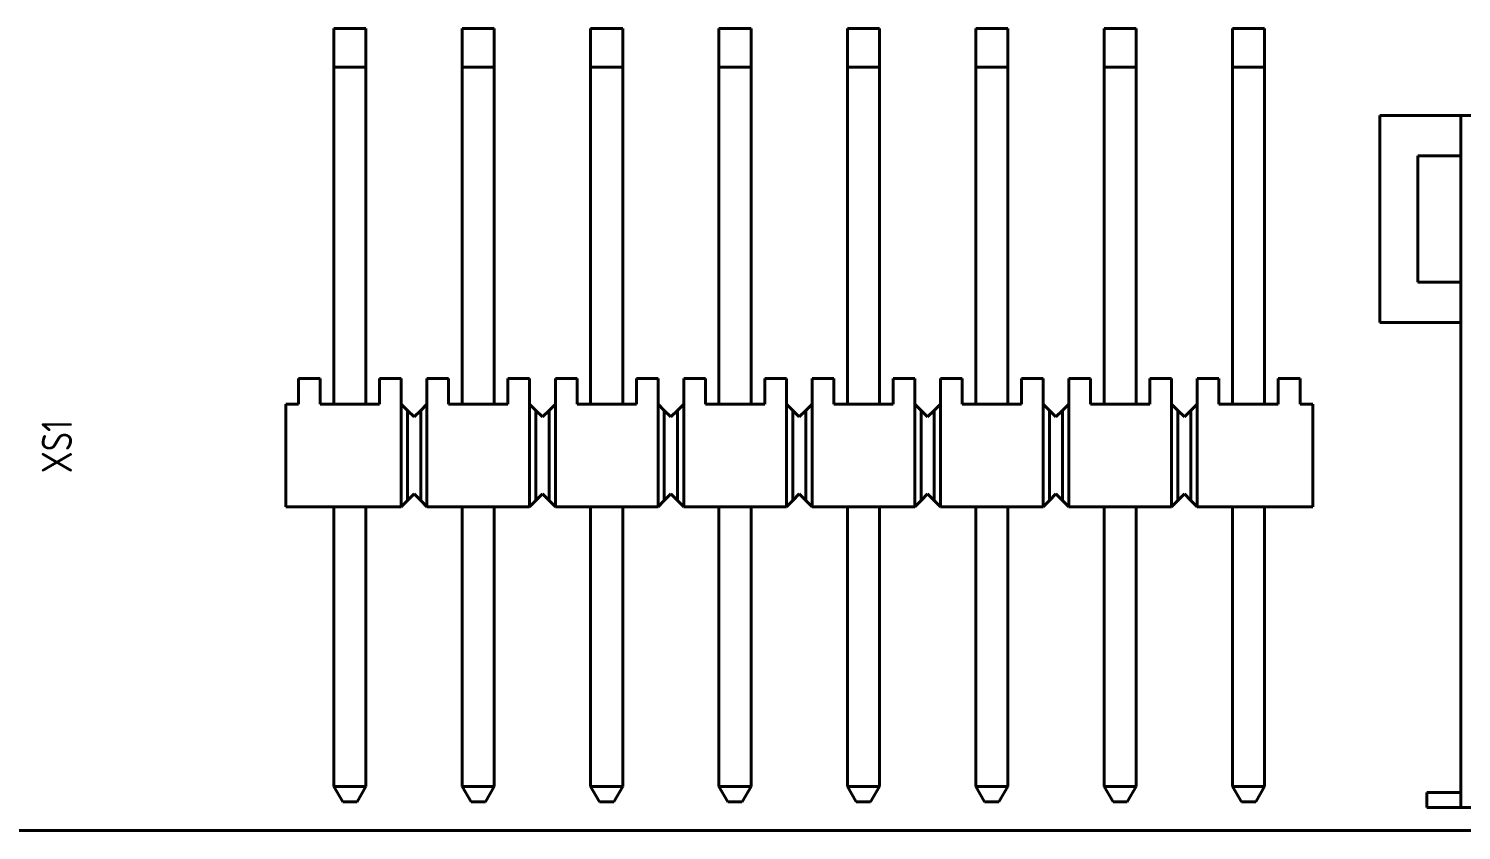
# Model space of a CAD drawing. Header units: inches. Extents: x -969 to 2045, y -594 to 12.
# Drawn here: x -820.9 to -764.2, y -302.5 to -270.7 of the extents above; entities that cross this region are included whole.
import ezdxf

# ---------------------------------------------------------------- set-up
doc = ezdxf.new("R2010")
doc.units = ezdxf.units.IN
doc.header["$MEASUREMENT"] = 0
doc.layers.add('Основная', color=7, linetype='Continuous', lineweight=40)
doc.styles.add('GOST type A0', font='gost.TTF', dxfattribs={"height": 2.116667})

msp = doc.modelspace()

# ---------------------------------------------------------------- linework, layer by layer
at = {"layer": 'Основная'}
for p, q in [((-807.525, -270.735), (-808.795, -270.735)), ((-808.795, -270.735), (-808.795, -272.259)), ((-808.795, -270.735), (-808.795, -270.787)), ((-808.795, -270.735), (-807.525, -270.735)), ((-807.525, -270.735), (-808.795, -270.735)), ((-808.795, -270.735), (-808.795, -272.259)), ((-808.795, -270.735), (-808.795, -270.787)), ((-808.795, -270.735), (-807.525, -270.735)), ((-808.795, -270.787), (-808.795, -270.939)), ((-808.795, -270.787), (-808.795, -270.939)), ((-808.795, -270.939), (-808.795, -271.183)), ((-808.795, -270.939), (-808.795, -271.183)), ((-807.525, -272.259), (-807.525, -270.735)), ((-807.525, -270.735), (-807.525, -270.787)), ((-807.525, -272.259), (-807.525, -270.735)), ((-807.525, -270.735), (-807.525, -270.787)), ((-807.525, -270.787), (-807.525, -270.939)), ((-807.525, -270.787), (-807.525, -270.939)), ((-807.525, -270.939), (-807.525, -271.183)), ((-807.525, -270.939), (-807.525, -271.183)), ((-802.445, -270.735), (-803.715, -270.735)), ((-803.715, -270.735), (-803.715, -272.259)), ((-803.715, -270.735), (-802.445, -270.735)), ((-803.715, -270.735), (-803.715, -270.787)), ((-802.445, -270.735), (-803.715, -270.735)), ((-803.715, -270.735), (-803.715, -272.259)), ((-803.715, -270.735), (-802.445, -270.735)), ((-803.715, -270.735), (-803.715, -270.787)), ((-803.715, -270.787), (-803.715, -270.939)), ((-803.715, -270.787), (-803.715, -270.939)), ((-803.715, -270.939), (-803.715, -271.183)), ((-803.715, -270.939), (-803.715, -271.183)), ((-802.445, -272.259), (-802.445, -270.735)), ((-802.445, -270.735), (-802.445, -270.787)), ((-802.445, -272.259), (-802.445, -270.735)), ((-802.445, -270.735), (-802.445, -270.787)), ((-802.445, -270.787), (-802.445, -270.939)), ((-802.445, -270.787), (-802.445, -270.939)), ((-802.445, -270.939), (-802.445, -271.183)), ((-802.445, -270.939), (-802.445, -271.183)), ((-797.365, -270.735), (-798.635, -270.735)), ((-798.635, -270.735), (-798.635, -271.865)), ((-798.635, -270.735), (-797.365, -270.735)), ((-798.635, -270.735), (-798.635, -270.787)), ((-797.365, -270.735), (-798.635, -270.735)), ((-798.635, -270.735), (-798.635, -271.865)), ((-798.635, -270.735), (-797.365, -270.735)), ((-798.635, -270.735), (-798.635, -270.787)), ((-798.635, -270.787), (-798.635, -270.939)), ((-798.635, -270.787), (-798.635, -270.939)), ((-798.635, -270.939), (-798.635, -271.183)), ((-798.635, -270.939), (-798.635, -271.183)), ((-797.365, -272.259), (-797.365, -270.735)), ((-797.365, -270.735), (-797.365, -270.787)), ((-797.365, -272.259), (-797.365, -270.735)), ((-797.365, -270.735), (-797.365, -270.787)), ((-797.365, -270.787), (-797.365, -270.939)), ((-797.365, -270.787), (-797.365, -270.939)), ((-797.365, -270.939), (-797.365, -271.183)), ((-797.365, -270.939), (-797.365, -271.183)), ((-792.285, -270.735), (-793.555, -270.735)), ((-793.555, -270.735), (-793.555, -272.259)), ((-793.555, -270.735), (-792.285, -270.735)), ((-793.555, -270.735), (-793.555, -270.787)), ((-792.285, -270.735), (-793.555, -270.735)), ((-793.555, -270.735), (-793.555, -272.259)), ((-793.555, -270.735), (-792.285, -270.735)), ((-793.555, -270.735), (-793.555, -270.787)), ((-793.555, -270.787), (-793.555, -270.939)), ((-793.555, -270.787), (-793.555, -270.939)), ((-793.555, -270.939), (-793.555, -271.183)), ((-793.555, -270.939), (-793.555, -271.183)), ((-792.285, -272.259), (-792.285, -270.735)), ((-792.285, -270.735), (-792.285, -270.787)), ((-792.285, -272.259), (-792.285, -270.735)), ((-792.285, -270.735), (-792.285, -270.787)), ((-792.285, -270.787), (-792.285, -270.939)), ((-792.285, -270.787), (-792.285, -270.939)), ((-792.285, -270.939), (-792.285, -271.183)), ((-792.285, -270.939), (-792.285, -271.183)), ((-787.205, -270.735), (-788.475, -270.735)), ((-788.475, -270.735), (-788.475, -272.259)), ((-788.475, -270.735), (-787.205, -270.735)), ((-788.475, -270.735), (-788.475, -270.787)), ((-787.205, -270.735), (-788.475, -270.735)), ((-788.475, -270.735), (-788.475, -272.259)), ((-788.475, -270.735), (-787.205, -270.735)), ((-788.475, -270.735), (-788.475, -270.787)), ((-788.475, -270.787), (-788.475, -271.497)), ((-788.475, -270.787), (-788.475, -270.939)), ((-788.475, -270.787), (-788.475, -271.497)), ((-788.475, -270.787), (-788.475, -270.939)), ((-788.475, -270.939), (-788.475, -271.183)), ((-788.475, -270.939), (-788.475, -271.183)), ((-787.205, -272.259), (-787.205, -270.735)), ((-787.205, -270.735), (-787.205, -270.787)), ((-787.205, -272.259), (-787.205, -270.735)), ((-787.205, -270.735), (-787.205, -270.787)), ((-787.205, -270.787), (-787.205, -270.939)), ((-787.205, -270.787), (-787.205, -271.497)), ((-787.205, -270.787), (-787.205, -270.939)), ((-787.205, -270.787), (-787.205, -271.497)), ((-787.205, -270.939), (-787.205, -271.183)), ((-787.205, -270.939), (-787.205, -271.183)), ((-782.125, -270.735), (-783.395, -270.735)), ((-783.395, -270.735), (-783.395, -272.259)), ((-783.395, -270.735), (-782.125, -270.735)), ((-783.395, -270.735), (-783.395, -270.787)), ((-782.125, -270.735), (-783.395, -270.735)), ((-783.395, -270.735), (-783.395, -272.259)), ((-783.395, -270.735), (-782.125, -270.735)), ((-783.395, -270.735), (-783.395, -270.787)), ((-783.395, -270.787), (-783.395, -270.939)), ((-783.395, -270.787), (-783.395, -270.939)), ((-783.395, -270.939), (-783.395, -271.183)), ((-783.395, -270.939), (-783.395, -271.183)), ((-782.125, -272.259), (-782.125, -270.735)), ((-782.125, -270.735), (-782.125, -270.787)), ((-782.125, -272.259), (-782.125, -270.735)), ((-782.125, -270.735), (-782.125, -270.787)), ((-782.125, -270.787), (-782.125, -270.939)), ((-782.125, -270.787), (-782.125, -270.939)), ((-782.125, -270.939), (-782.125, -271.183)), ((-782.125, -270.939), (-782.125, -271.183)), ((-777.045, -270.735), (-778.315, -270.735)), ((-778.315, -270.735), (-778.315, -272.259)), ((-778.315, -270.735), (-777.045, -270.735)), ((-778.315, -270.735), (-778.315, -270.787)), ((-777.045, -270.735), (-778.315, -270.735)), ((-778.315, -270.735), (-778.315, -272.259)), ((-778.315, -270.735), (-777.045, -270.735)), ((-778.315, -270.735), (-778.315, -270.787)), ((-778.315, -270.787), (-778.315, -270.939)), ((-778.315, -270.787), (-778.315, -270.939)), ((-778.315, -270.939), (-778.315, -271.183)), ((-778.315, -270.939), (-778.315, -271.183)), ((-777.045, -270.787), (-777.045, -270.735)), ((-777.045, -270.787), (-777.045, -270.735)), ((-777.045, -270.787), (-777.045, -270.735)), ((-777.045, -270.787), (-777.045, -270.735)), ((-777.045, -272.259), (-777.045, -270.787)), ((-777.045, -270.787), (-777.045, -270.939)), ((-777.045, -272.259), (-777.045, -270.787)), ((-777.045, -270.787), (-777.045, -270.939)), ((-777.045, -270.939), (-777.045, -271.183)), ((-777.045, -270.939), (-777.045, -271.183)), ((-771.965, -270.735), (-773.235, -270.735)), ((-773.235, -270.735), (-773.235, -272.259)), ((-773.235, -270.735), (-771.965, -270.735)), ((-773.235, -270.735), (-773.235, -270.787)), ((-771.965, -270.735), (-773.235, -270.735)), ((-773.235, -270.735), (-773.235, -272.259)), ((-773.235, -270.735), (-771.965, -270.735)), ((-773.235, -270.735), (-773.235, -270.787)), ((-773.235, -270.787), (-773.235, -270.939)), ((-773.235, -270.787), (-773.235, -270.939)), ((-773.235, -270.939), (-773.235, -271.183)), ((-773.235, -270.939), (-773.235, -271.183)), ((-771.965, -272.259), (-771.965, -270.735)), ((-771.965, -270.735), (-771.965, -270.787)), ((-771.965, -272.259), (-771.965, -270.735)), ((-771.965, -270.735), (-771.965, -270.787)), ((-771.965, -270.787), (-771.965, -270.939)), ((-771.965, -270.787), (-771.965, -270.939)), ((-771.965, -270.939), (-771.965, -271.183)), ((-771.965, -270.939), (-771.965, -271.183)), ((-808.795, -271.183), (-808.795, -271.497)), ((-808.795, -271.183), (-808.795, -271.497)), ((-808.795, -271.497), (-808.795, -271.865)), ((-808.795, -271.497), (-808.795, -271.865)), ((-807.525, -271.183), (-807.525, -271.497)), ((-807.525, -271.183), (-807.525, -271.497)), ((-807.525, -271.497), (-807.525, -271.865)), ((-807.525, -271.497), (-807.525, -271.865)), ((-803.715, -271.183), (-803.715, -271.497)), ((-803.715, -271.183), (-803.715, -271.497)), ((-803.715, -271.497), (-803.715, -271.865)), ((-803.715, -271.497), (-803.715, -271.865)), ((-802.445, -271.183), (-802.445, -271.497)), ((-802.445, -271.183), (-802.445, -271.497)), ((-802.445, -271.497), (-802.445, -271.865)), ((-802.445, -271.497), (-802.445, -271.865)), ((-798.635, -271.183), (-798.635, -271.497)), ((-798.635, -271.183), (-798.635, -271.497)), ((-798.635, -271.497), (-798.635, -271.865)), ((-798.635, -271.497), (-798.635, -271.865)), ((-797.365, -271.183), (-797.365, -271.497)), ((-797.365, -271.183), (-797.365, -271.497)), ((-797.365, -271.497), (-797.365, -271.865)), ((-797.365, -271.497), (-797.365, -271.865)), ((-793.555, -271.183), (-793.555, -271.497)), ((-793.555, -271.183), (-793.555, -271.497)), ((-793.555, -271.497), (-793.555, -271.865)), ((-793.555, -271.497), (-793.555, -271.865)), ((-792.285, -271.183), (-792.285, -271.497)), ((-792.285, -271.183), (-792.285, -271.497)), ((-792.285, -271.497), (-792.285, -271.865)), ((-792.285, -271.497), (-792.285, -271.865)), ((-788.475, -271.183), (-788.475, -271.497)), ((-788.475, -271.183), (-788.475, -271.497)), ((-788.475, -271.497), (-788.475, -271.865)), ((-788.475, -271.497), (-788.475, -271.865)), ((-787.205, -271.183), (-787.205, -271.497)), ((-787.205, -271.183), (-787.205, -271.497)), ((-787.205, -271.497), (-787.205, -271.865)), ((-787.205, -271.497), (-787.205, -271.865)), ((-783.395, -271.183), (-783.395, -271.497)), ((-783.395, -271.183), (-783.395, -271.497)), ((-783.395, -271.497), (-783.395, -271.865)), ((-783.395, -271.497), (-783.395, -271.865)), ((-782.125, -271.183), (-782.125, -271.497)), ((-782.125, -271.183), (-782.125, -271.497)), ((-782.125, -271.497), (-782.125, -271.865)), ((-782.125, -271.497), (-782.125, -271.865)), ((-778.315, -271.183), (-778.315, -271.497)), ((-778.315, -271.183), (-778.315, -271.497)), ((-778.315, -271.497), (-778.315, -271.865)), ((-778.315, -271.497), (-778.315, -271.865)), ((-777.045, -271.183), (-777.045, -271.497)), ((-777.045, -271.183), (-777.045, -271.497)), ((-777.045, -271.497), (-777.045, -271.865)), ((-777.045, -271.497), (-777.045, -271.865)), ((-773.235, -271.183), (-773.235, -271.497)), ((-773.235, -271.183), (-773.235, -271.497)), ((-773.235, -271.497), (-773.235, -271.865)), ((-773.235, -271.497), (-773.235, -271.865)), ((-771.965, -271.183), (-771.965, -271.497)), ((-771.965, -271.183), (-771.965, -271.497)), ((-771.965, -271.497), (-771.965, -271.865)), ((-771.965, -271.497), (-771.965, -271.865)), ((-808.795, -271.865), (-808.795, -272.259)), ((-808.795, -271.865), (-808.795, -272.259)), ((-807.525, -271.865), (-807.525, -272.259)), ((-807.525, -271.865), (-807.525, -272.259)), ((-803.715, -271.865), (-803.715, -272.259)), ((-803.715, -271.865), (-803.715, -272.259)), ((-802.445, -271.865), (-802.445, -272.259)), ((-802.445, -271.865), (-802.445, -272.259)), ((-798.635, -271.865), (-798.635, -272.259)), ((-798.635, -272.259), (-798.635, -271.865)), ((-798.635, -271.865), (-798.635, -272.259)), ((-798.635, -272.259), (-798.635, -271.865)), ((-797.365, -271.865), (-797.365, -272.259)), ((-797.365, -271.865), (-797.365, -272.259)), ((-793.555, -271.865), (-793.555, -272.259)), ((-793.555, -271.865), (-793.555, -272.259)), ((-792.285, -271.865), (-792.285, -272.259)), ((-792.285, -271.865), (-792.285, -272.259)), ((-788.475, -271.865), (-788.475, -272.259)), ((-788.475, -271.865), (-788.475, -272.259)), ((-787.205, -271.865), (-787.205, -272.259)), ((-787.205, -271.865), (-787.205, -272.259)), ((-783.395, -271.865), (-783.395, -272.259)), ((-783.395, -271.865), (-783.395, -272.259)), ((-782.125, -271.865), (-782.125, -272.259)), ((-782.125, -271.865), (-782.125, -272.259)), ((-778.315, -271.865), (-778.315, -272.259)), ((-778.315, -271.865), (-778.315, -272.259)), ((-777.045, -271.865), (-777.045, -272.259)), ((-777.045, -271.865), (-777.045, -272.259)), ((-773.235, -271.865), (-773.235, -272.259)), ((-773.235, -271.865), (-773.235, -272.259)), ((-771.965, -271.865), (-771.965, -272.259)), ((-771.965, -271.865), (-771.965, -272.259)), ((-808.795, -272.259), (-808.795, -285.595)), ((-808.795, -285.595), (-808.795, -272.259)), ((-808.795, -272.259), (-807.525, -272.259)), ((-808.795, -272.259), (-808.795, -285.595)), ((-808.795, -285.595), (-808.795, -272.259)), ((-808.795, -272.259), (-807.525, -272.259)), ((-807.525, -285.595), (-807.525, -272.259)), ((-807.525, -285.595), (-807.525, -272.259)), ((-807.525, -285.595), (-807.525, -272.259)), ((-807.525, -285.595), (-807.525, -272.259)), ((-803.715, -272.259), (-803.715, -285.595)), ((-803.715, -285.595), (-803.715, -272.259)), ((-803.715, -272.259), (-802.445, -272.259)), ((-803.715, -272.259), (-803.715, -285.595)), ((-803.715, -285.595), (-803.715, -272.259)), ((-803.715, -272.259), (-802.445, -272.259)), ((-802.445, -285.595), (-802.445, -272.259)), ((-802.445, -285.595), (-802.445, -272.259)), ((-802.445, -285.595), (-802.445, -272.259)), ((-802.445, -285.595), (-802.445, -272.259)), ((-798.635, -272.259), (-798.635, -285.595)), ((-798.635, -285.595), (-798.635, -272.259)), ((-798.635, -272.259), (-797.365, -272.259)), ((-798.635, -272.259), (-798.635, -285.595)), ((-798.635, -285.595), (-798.635, -272.259)), ((-798.635, -272.259), (-797.365, -272.259)), ((-797.365, -285.595), (-797.365, -272.259)), ((-797.365, -285.595), (-797.365, -272.259)), ((-797.365, -285.595), (-797.365, -272.259)), ((-797.365, -285.595), (-797.365, -272.259)), ((-793.555, -272.259), (-793.555, -285.595)), ((-793.555, -285.595), (-793.555, -272.259)), ((-793.555, -272.259), (-792.285, -272.259)), ((-793.555, -272.259), (-793.555, -285.595)), ((-793.555, -285.595), (-793.555, -272.259)), ((-793.555, -272.259), (-792.285, -272.259)), ((-792.285, -285.595), (-792.285, -272.259)), ((-792.285, -285.595), (-792.285, -272.259)), ((-792.285, -285.595), (-792.285, -272.259)), ((-792.285, -285.595), (-792.285, -272.259)), ((-788.475, -272.259), (-788.475, -285.595)), ((-788.475, -285.595), (-788.475, -272.259)), ((-788.475, -272.259), (-787.205, -272.259)), ((-788.475, -272.259), (-788.475, -285.595)), ((-788.475, -285.595), (-788.475, -272.259)), ((-788.475, -272.259), (-787.205, -272.259)), ((-787.205, -285.595), (-787.205, -272.259)), ((-787.205, -285.595), (-787.205, -272.259)), ((-787.205, -285.595), (-787.205, -272.259)), ((-787.205, -285.595), (-787.205, -272.259)), ((-783.395, -272.259), (-783.395, -285.595)), ((-783.395, -285.595), (-783.395, -272.259)), ((-783.395, -272.259), (-782.125, -272.259)), ((-783.395, -272.259), (-783.395, -285.595)), ((-783.395, -285.595), (-783.395, -272.259)), ((-783.395, -272.259), (-782.125, -272.259)), ((-782.125, -285.595), (-782.125, -272.259)), ((-782.125, -272.259), (-782.125, -285.595)), ((-782.125, -285.595), (-782.125, -272.259)), ((-782.125, -272.259), (-782.125, -285.595)), ((-778.315, -272.259), (-778.315, -285.595)), ((-778.315, -285.595), (-778.315, -272.259)), ((-778.315, -272.259), (-777.045, -272.259)), ((-778.315, -272.259), (-778.315, -285.595)), ((-778.315, -285.595), (-778.315, -272.259)), ((-778.315, -272.259), (-777.045, -272.259)), ((-777.045, -285.595), (-777.045, -272.259)), ((-777.045, -285.595), (-777.045, -272.259)), ((-777.045, -285.595), (-777.045, -272.259)), ((-777.045, -285.595), (-777.045, -272.259)), ((-773.235, -272.259), (-773.235, -285.595)), ((-773.235, -285.595), (-773.235, -272.259)), ((-773.235, -272.259), (-771.965, -272.259)), ((-773.235, -272.259), (-773.235, -285.595)), ((-773.235, -285.595), (-773.235, -272.259)), ((-773.235, -272.259), (-771.965, -272.259)), ((-771.965, -285.595), (-771.965, -272.259)), ((-771.965, -272.259), (-771.965, -285.595)), ((-771.965, -285.595), (-771.965, -272.259)), ((-771.965, -272.259), (-771.965, -285.595)), ((-758.649, -274.167), (-767.399, -274.167)), ((-767.399, -274.167), (-767.399, -282.367)), ((-767.399, -274.167), (-764.199, -274.167)), ((-767.399, -282.367), (-767.399, -274.167)), ((-758.649, -274.167), (-767.399, -274.167)), ((-767.399, -274.167), (-767.399, -282.367)), ((-767.399, -274.167), (-764.199, -274.167)), ((-767.399, -282.367), (-767.399, -274.167)), ((-764.199, -301.567), (-764.199, -274.167)), ((-764.199, -274.167), (-764.159, -274.167)), ((-764.199, -301.567), (-764.199, -274.167)), ((-764.199, -274.167), (-764.159, -274.167)), ((-765.899, -280.767), (-765.899, -275.767)), ((-765.899, -275.767), (-764.199, -275.767)), ((-765.899, -280.767), (-765.899, -275.767)), ((-765.899, -275.767), (-764.199, -275.767)), ((-765.899, -280.767), (-764.199, -280.767)), ((-765.899, -280.767), (-764.199, -280.767)), ((-767.399, -282.367), (-764.199, -282.367)), ((-767.399, -282.367), (-764.199, -282.367)), ((-767.399, -282.367), (-764.199, -282.367)), ((-767.399, -282.367), (-764.199, -282.367)), ((-764.199, -282.367), (-764.199, -300.967)), ((-764.199, -282.367), (-764.199, -300.967)), ((-809.333, -284.579), (-810.197, -284.579)), ((-810.197, -284.579), (-810.197, -285.595)), ((-810.197, -284.579), (-809.333, -284.579)), ((-810.197, -284.579), (-810.197, -285.595)), ((-809.333, -284.579), (-810.197, -284.579)), ((-810.197, -284.579), (-810.197, -285.595)), ((-810.197, -284.579), (-809.333, -284.579)), ((-810.197, -284.579), (-810.197, -285.595)), ((-809.333, -285.595), (-809.333, -284.579)), ((-809.333, -284.579), (-809.333, -285.595)), ((-809.333, -285.595), (-809.333, -284.579)), ((-809.333, -284.579), (-809.333, -285.595)), ((-806.127, -284.579), (-806.985, -284.579)), ((-806.985, -284.579), (-806.985, -285.595)), ((-806.985, -284.579), (-806.985, -285.595)), ((-806.985, -284.579), (-806.127, -284.579)), ((-806.127, -284.579), (-806.985, -284.579)), ((-806.985, -284.579), (-806.985, -285.595)), ((-806.985, -284.579), (-806.985, -285.595)), ((-806.985, -284.579), (-806.127, -284.579)), ((-806.127, -285.595), (-806.127, -284.579)), ((-806.127, -284.579), (-806.127, -285.595)), ((-806.127, -285.595), (-806.127, -284.579)), ((-806.127, -284.579), (-806.127, -285.595)), ((-804.253, -284.579), (-805.111, -284.579)), ((-805.111, -284.579), (-805.111, -285.595)), ((-805.111, -284.579), (-805.111, -285.595)), ((-805.111, -284.579), (-804.253, -284.579)), ((-804.253, -284.579), (-805.111, -284.579)), ((-805.111, -284.579), (-805.111, -285.595)), ((-805.111, -284.579), (-805.111, -285.595)), ((-805.111, -284.579), (-804.253, -284.579)), ((-804.253, -285.595), (-804.253, -284.579)), ((-804.253, -284.579), (-804.253, -285.595)), ((-804.253, -285.595), (-804.253, -284.579)), ((-804.253, -284.579), (-804.253, -285.595)), ((-801.047, -284.579), (-801.905, -284.579)), ((-801.905, -284.579), (-801.905, -285.595)), ((-801.905, -284.579), (-801.047, -284.579)), ((-801.905, -284.579), (-801.905, -285.595)), ((-801.047, -284.579), (-801.905, -284.579)), ((-801.905, -284.579), (-801.905, -285.595)), ((-801.905, -284.579), (-801.047, -284.579)), ((-801.905, -284.579), (-801.905, -285.595)), ((-801.047, -285.595), (-801.047, -284.579)), ((-801.047, -284.579), (-801.047, -285.595)), ((-801.047, -285.595), (-801.047, -284.579)), ((-801.047, -284.579), (-801.047, -285.595)), ((-799.173, -284.579), (-800.031, -284.579)), ((-800.031, -284.579), (-800.031, -285.595)), ((-800.031, -284.579), (-800.031, -285.595)), ((-800.031, -284.579), (-799.173, -284.579)), ((-799.173, -284.579), (-800.031, -284.579)), ((-800.031, -284.579), (-800.031, -285.595)), ((-800.031, -284.579), (-800.031, -285.595)), ((-800.031, -284.579), (-799.173, -284.579)), ((-799.173, -285.595), (-799.173, -284.579)), ((-799.173, -284.579), (-799.173, -285.595)), ((-799.173, -285.595), (-799.173, -284.579)), ((-799.173, -284.579), (-799.173, -285.595)), ((-795.967, -284.579), (-796.825, -284.579)), ((-796.825, -284.579), (-796.825, -285.595)), ((-796.825, -284.579), (-795.967, -284.579)), ((-796.825, -284.579), (-796.825, -285.595)), ((-795.967, -284.579), (-796.825, -284.579)), ((-796.825, -284.579), (-796.825, -285.595)), ((-796.825, -284.579), (-795.967, -284.579)), ((-796.825, -284.579), (-796.825, -285.595)), ((-795.967, -285.595), (-795.967, -284.579)), ((-795.967, -284.579), (-795.967, -285.595)), ((-795.967, -285.595), (-795.967, -284.579)), ((-795.967, -284.579), (-795.967, -285.595)), ((-794.093, -284.579), (-794.951, -284.579)), ((-794.951, -284.579), (-794.951, -285.595)), ((-794.951, -284.579), (-794.951, -285.595)), ((-794.951, -284.579), (-794.093, -284.579)), ((-794.093, -284.579), (-794.951, -284.579)), ((-794.951, -284.579), (-794.951, -285.595)), ((-794.951, -284.579), (-794.951, -285.595)), ((-794.951, -284.579), (-794.093, -284.579)), ((-794.093, -285.595), (-794.093, -284.579)), ((-794.093, -284.579), (-794.093, -285.595)), ((-794.093, -285.595), (-794.093, -284.579)), ((-794.093, -284.579), (-794.093, -285.595)), ((-790.887, -284.579), (-791.745, -284.579)), ((-791.745, -284.579), (-791.745, -285.595)), ((-791.745, -284.579), (-790.887, -284.579)), ((-791.745, -284.579), (-791.745, -285.595)), ((-790.887, -284.579), (-791.745, -284.579)), ((-791.745, -284.579), (-791.745, -285.595)), ((-791.745, -284.579), (-790.887, -284.579)), ((-791.745, -284.579), (-791.745, -285.595)), ((-790.887, -285.595), (-790.887, -284.579)), ((-790.887, -285.595), (-790.887, -284.579)), ((-790.887, -285.595), (-790.887, -284.579)), ((-790.887, -285.595), (-790.887, -284.579)), ((-789.013, -284.579), (-789.871, -284.579)), ((-789.871, -284.579), (-789.871, -285.595)), ((-789.871, -284.579), (-789.013, -284.579)), ((-789.871, -284.579), (-789.871, -285.595)), ((-789.013, -284.579), (-789.871, -284.579)), ((-789.871, -284.579), (-789.871, -285.595)), ((-789.871, -284.579), (-789.013, -284.579)), ((-789.871, -284.579), (-789.871, -285.595)), ((-789.013, -285.595), (-789.013, -284.579)), ((-789.013, -285.595), (-789.013, -284.579)), ((-789.013, -285.595), (-789.013, -284.579)), ((-789.013, -285.595), (-789.013, -284.579)), ((-785.807, -284.579), (-786.665, -284.579)), ((-786.665, -284.579), (-786.665, -285.595)), ((-786.665, -284.579), (-785.807, -284.579)), ((-786.665, -284.579), (-786.665, -285.595)), ((-785.807, -284.579), (-786.665, -284.579)), ((-786.665, -284.579), (-786.665, -285.595)), ((-786.665, -284.579), (-785.807, -284.579)), ((-786.665, -284.579), (-786.665, -285.595)), ((-785.807, -285.595), (-785.807, -284.579)), ((-785.807, -284.579), (-785.807, -285.595)), ((-785.807, -285.595), (-785.807, -284.579)), ((-785.807, -284.579), (-785.807, -285.595)), ((-783.933, -284.579), (-784.791, -284.579)), ((-784.791, -284.579), (-784.791, -285.595)), ((-784.791, -284.579), (-783.933, -284.579)), ((-784.791, -284.579), (-784.791, -285.595)), ((-783.933, -284.579), (-784.791, -284.579)), ((-784.791, -284.579), (-784.791, -285.595)), ((-784.791, -284.579), (-783.933, -284.579)), ((-784.791, -284.579), (-784.791, -285.595)), ((-783.933, -285.595), (-783.933, -284.579)), ((-783.933, -284.579), (-783.933, -285.595)), ((-783.933, -285.595), (-783.933, -284.579)), ((-783.933, -284.579), (-783.933, -285.595)), ((-780.727, -284.579), (-781.585, -284.579)), ((-781.585, -284.579), (-781.585, -285.595)), ((-781.585, -284.579), (-780.727, -284.579)), ((-781.585, -284.579), (-781.585, -285.595)), ((-780.727, -284.579), (-781.585, -284.579)), ((-781.585, -284.579), (-781.585, -285.595)), ((-781.585, -284.579), (-780.727, -284.579)), ((-781.585, -284.579), (-781.585, -285.595)), ((-780.727, -285.595), (-780.727, -284.579)), ((-780.727, -284.579), (-780.727, -285.595)), ((-780.727, -285.595), (-780.727, -284.579)), ((-780.727, -284.579), (-780.727, -285.595)), ((-778.853, -284.579), (-779.711, -284.579)), ((-779.711, -284.579), (-779.711, -285.595)), ((-779.711, -284.579), (-778.853, -284.579)), ((-779.711, -284.579), (-779.711, -285.595)), ((-778.853, -284.579), (-779.711, -284.579)), ((-779.711, -284.579), (-779.711, -285.595)), ((-779.711, -284.579), (-778.853, -284.579)), ((-779.711, -284.579), (-779.711, -285.595)), ((-778.853, -285.595), (-778.853, -284.579)), ((-778.853, -284.579), (-778.853, -285.595)), ((-778.853, -285.595), (-778.853, -284.579)), ((-778.853, -284.579), (-778.853, -285.595)), ((-775.647, -284.579), (-776.505, -284.579)), ((-776.505, -284.579), (-776.505, -285.595)), ((-776.505, -284.579), (-775.647, -284.579)), ((-776.505, -284.579), (-776.505, -285.595)), ((-775.647, -284.579), (-776.505, -284.579)), ((-776.505, -284.579), (-776.505, -285.595)), ((-776.505, -284.579), (-775.647, -284.579)), ((-776.505, -284.579), (-776.505, -285.595)), ((-775.647, -285.595), (-775.647, -284.579)), ((-775.647, -284.579), (-775.647, -285.595)), ((-775.647, -285.595), (-775.647, -284.579)), ((-775.647, -284.579), (-775.647, -285.595)), ((-773.773, -284.579), (-774.631, -284.579)), ((-774.631, -284.579), (-774.631, -285.595)), ((-774.631, -284.579), (-773.773, -284.579)), ((-774.631, -284.579), (-774.631, -285.595)), ((-773.773, -284.579), (-774.631, -284.579)), ((-774.631, -284.579), (-774.631, -285.595)), ((-774.631, -284.579), (-773.773, -284.579)), ((-774.631, -284.579), (-774.631, -285.595)), ((-773.773, -285.595), (-773.773, -284.579)), ((-773.773, -284.579), (-773.773, -285.595)), ((-773.773, -285.595), (-773.773, -284.579)), ((-773.773, -284.579), (-773.773, -285.595)), ((-770.561, -284.579), (-771.425, -284.579)), ((-771.425, -284.579), (-771.425, -285.595)), ((-771.425, -284.579), (-771.425, -285.595)), ((-771.425, -284.579), (-770.561, -284.579)), ((-770.561, -284.579), (-771.425, -284.579)), ((-771.425, -284.579), (-771.425, -285.595)), ((-771.425, -284.579), (-771.425, -285.595)), ((-771.425, -284.579), (-770.561, -284.579)), ((-770.561, -285.595), (-770.561, -284.579)), ((-770.561, -284.579), (-770.561, -285.595)), ((-770.561, -285.595), (-770.561, -284.579)), ((-770.561, -284.579), (-770.561, -285.595)), ((-810.699, -285.595), (-810.699, -289.659)), ((-810.197, -285.595), (-810.699, -285.595)), ((-810.699, -285.595), (-810.197, -285.595)), ((-810.699, -285.595), (-810.699, -289.659)), ((-810.699, -285.595), (-810.699, -289.659)), ((-810.197, -285.595), (-810.699, -285.595)), ((-810.699, -285.595), (-810.197, -285.595)), ((-810.699, -285.595), (-810.699, -289.659)), ((-808.795, -285.595), (-809.333, -285.595)), ((-809.333, -285.595), (-806.985, -285.595)), ((-808.795, -285.595), (-809.333, -285.595)), ((-809.333, -285.595), (-806.985, -285.595)), ((-806.985, -285.595), (-807.525, -285.595)), ((-806.985, -285.595), (-807.525, -285.595)), ((-805.879, -285.843), (-806.127, -285.595)), ((-806.127, -289.659), (-806.127, -285.595)), ((-806.127, -285.595), (-805.879, -285.843)), ((-805.879, -285.843), (-806.127, -285.595)), ((-806.127, -289.659), (-806.127, -285.595)), ((-806.127, -285.595), (-805.879, -285.843)), ((-805.111, -285.595), (-805.359, -285.843)), ((-805.359, -285.843), (-805.111, -285.595)), ((-805.111, -285.595), (-805.359, -285.843)), ((-805.359, -285.843), (-805.111, -285.595)), ((-805.111, -289.659), (-805.111, -285.595)), ((-805.111, -289.659), (-805.111, -285.595)), ((-803.715, -285.595), (-804.253, -285.595)), ((-804.253, -285.595), (-801.905, -285.595)), ((-803.715, -285.595), (-804.253, -285.595)), ((-804.253, -285.595), (-801.905, -285.595)), ((-801.905, -285.595), (-802.445, -285.595)), ((-801.905, -285.595), (-802.445, -285.595)), ((-800.799, -285.843), (-801.047, -285.595)), ((-801.047, -289.659), (-801.047, -285.595)), ((-801.047, -285.595), (-800.799, -285.843)), ((-800.799, -285.843), (-801.047, -285.595)), ((-801.047, -289.659), (-801.047, -285.595)), ((-801.047, -285.595), (-800.799, -285.843)), ((-800.031, -285.595), (-800.279, -285.843)), ((-800.279, -285.843), (-800.031, -285.595)), ((-800.031, -285.595), (-800.279, -285.843)), ((-800.279, -285.843), (-800.031, -285.595)), ((-800.031, -289.659), (-800.031, -285.595)), ((-800.031, -289.659), (-800.031, -285.595)), ((-798.635, -285.595), (-799.173, -285.595)), ((-799.173, -285.595), (-796.825, -285.595)), ((-798.635, -285.595), (-799.173, -285.595)), ((-799.173, -285.595), (-796.825, -285.595)), ((-796.825, -285.595), (-797.365, -285.595)), ((-796.825, -285.595), (-797.365, -285.595)), ((-795.719, -285.843), (-795.967, -285.595)), ((-795.967, -289.659), (-795.967, -285.595)), ((-795.967, -285.595), (-795.719, -285.843)), ((-795.719, -285.843), (-795.967, -285.595)), ((-795.967, -289.659), (-795.967, -285.595)), ((-795.967, -285.595), (-795.719, -285.843)), ((-794.951, -285.595), (-795.199, -285.843)), ((-795.199, -285.843), (-794.951, -285.595)), ((-794.951, -285.595), (-795.199, -285.843)), ((-795.199, -285.843), (-794.951, -285.595)), ((-794.951, -289.659), (-794.951, -285.595)), ((-794.951, -289.659), (-794.951, -285.595)), ((-793.555, -285.595), (-794.093, -285.595)), ((-794.093, -285.595), (-791.745, -285.595)), ((-793.555, -285.595), (-794.093, -285.595)), ((-794.093, -285.595), (-791.745, -285.595)), ((-791.745, -285.595), (-792.285, -285.595)), ((-791.745, -285.595), (-792.285, -285.595)), ((-790.639, -285.843), (-790.887, -285.595)), ((-790.887, -285.595), (-790.887, -289.659)), ((-790.887, -285.595), (-790.639, -285.843)), ((-790.639, -285.843), (-790.887, -285.595)), ((-790.887, -285.595), (-790.887, -289.659)), ((-790.887, -285.595), (-790.639, -285.843)), ((-789.871, -285.595), (-790.119, -285.843)), ((-790.119, -285.843), (-789.871, -285.595)), ((-789.871, -285.595), (-790.119, -285.843)), ((-790.119, -285.843), (-789.871, -285.595)), ((-789.871, -285.595), (-789.871, -289.659)), ((-789.871, -285.595), (-789.871, -289.659)), ((-788.475, -285.595), (-789.013, -285.595)), ((-789.013, -285.595), (-786.665, -285.595)), ((-788.475, -285.595), (-789.013, -285.595)), ((-789.013, -285.595), (-786.665, -285.595)), ((-786.665, -285.595), (-787.205, -285.595)), ((-786.665, -285.595), (-787.205, -285.595)), ((-785.559, -285.843), (-785.807, -285.595)), ((-785.807, -285.595), (-785.807, -289.659)), ((-785.807, -285.595), (-785.559, -285.843)), ((-785.559, -285.843), (-785.807, -285.595)), ((-785.807, -285.595), (-785.807, -289.659)), ((-785.807, -285.595), (-785.559, -285.843)), ((-784.791, -285.595), (-785.039, -285.843)), ((-785.039, -285.843), (-784.791, -285.595)), ((-784.791, -285.595), (-785.039, -285.843)), ((-785.039, -285.843), (-784.791, -285.595)), ((-784.791, -285.595), (-784.791, -289.659)), ((-784.791, -285.595), (-784.791, -289.659)), ((-783.395, -285.595), (-783.933, -285.595)), ((-783.933, -285.595), (-781.585, -285.595)), ((-783.395, -285.595), (-783.933, -285.595)), ((-783.933, -285.595), (-781.585, -285.595)), ((-781.585, -285.595), (-782.125, -285.595)), ((-781.585, -285.595), (-782.125, -285.595)), ((-780.479, -285.843), (-780.727, -285.595)), ((-780.727, -285.595), (-780.727, -289.659)), ((-780.727, -285.595), (-780.479, -285.843)), ((-780.479, -285.843), (-780.727, -285.595)), ((-780.727, -285.595), (-780.727, -289.659)), ((-780.727, -285.595), (-780.479, -285.843)), ((-779.711, -285.595), (-779.959, -285.843)), ((-779.959, -285.843), (-779.711, -285.595)), ((-779.711, -285.595), (-779.959, -285.843)), ((-779.959, -285.843), (-779.711, -285.595)), ((-779.711, -289.659), (-779.711, -285.595)), ((-779.711, -289.659), (-779.711, -285.595)), ((-778.315, -285.595), (-778.853, -285.595)), ((-778.853, -285.595), (-776.505, -285.595)), ((-778.315, -285.595), (-778.853, -285.595)), ((-778.853, -285.595), (-776.505, -285.595)), ((-776.505, -285.595), (-777.045, -285.595)), ((-776.505, -285.595), (-777.045, -285.595)), ((-775.399, -285.843), (-775.647, -285.595)), ((-775.647, -285.595), (-775.647, -289.659)), ((-775.647, -285.595), (-775.399, -285.843)), ((-775.399, -285.843), (-775.647, -285.595)), ((-775.647, -285.595), (-775.647, -289.659)), ((-775.647, -285.595), (-775.399, -285.843)), ((-774.631, -285.595), (-774.879, -285.843)), ((-774.879, -285.843), (-774.631, -285.595)), ((-774.631, -285.595), (-774.879, -285.843)), ((-774.879, -285.843), (-774.631, -285.595)), ((-774.631, -285.595), (-774.631, -289.659)), ((-774.631, -285.595), (-774.631, -289.659)), ((-773.235, -285.595), (-773.773, -285.595)), ((-773.773, -285.595), (-771.425, -285.595)), ((-773.235, -285.595), (-773.773, -285.595)), ((-773.773, -285.595), (-771.425, -285.595)), ((-771.425, -285.595), (-771.965, -285.595)), ((-771.425, -285.595), (-771.965, -285.595)), ((-770.059, -285.595), (-770.561, -285.595)), ((-770.561, -285.595), (-770.059, -285.595)), ((-770.059, -285.595), (-770.561, -285.595)), ((-770.561, -285.595), (-770.059, -285.595)), ((-770.059, -289.659), (-770.059, -285.595)), ((-770.059, -285.595), (-770.059, -289.659)), ((-770.059, -289.659), (-770.059, -285.595)), ((-770.059, -285.595), (-770.059, -289.659)), ((-805.619, -286.103), (-805.879, -285.843)), ((-805.879, -285.843), (-805.619, -286.103)), ((-805.879, -289.411), (-805.879, -285.843)), ((-805.619, -286.103), (-805.879, -285.843)), ((-805.879, -285.843), (-805.619, -286.103)), ((-805.879, -289.411), (-805.879, -285.843)), ((-805.359, -285.843), (-805.619, -286.103)), ((-805.619, -286.103), (-805.359, -285.843)), ((-805.359, -285.843), (-805.619, -286.103)), ((-805.619, -286.103), (-805.359, -285.843)), ((-805.359, -289.411), (-805.359, -285.843)), ((-805.359, -289.411), (-805.359, -285.843)), ((-800.539, -286.103), (-800.799, -285.843)), ((-800.799, -285.843), (-800.539, -286.103)), ((-800.799, -289.411), (-800.799, -285.843)), ((-800.539, -286.103), (-800.799, -285.843)), ((-800.799, -285.843), (-800.539, -286.103)), ((-800.799, -289.411), (-800.799, -285.843)), ((-800.279, -285.843), (-800.539, -286.103)), ((-800.539, -286.103), (-800.279, -285.843)), ((-800.279, -285.843), (-800.539, -286.103)), ((-800.539, -286.103), (-800.279, -285.843)), ((-800.279, -289.411), (-800.279, -285.843)), ((-800.279, -289.411), (-800.279, -285.843)), ((-795.459, -286.103), (-795.719, -285.843)), ((-795.719, -289.411), (-795.719, -285.843)), ((-795.719, -285.843), (-795.459, -286.103)), ((-795.459, -286.103), (-795.719, -285.843)), ((-795.719, -289.411), (-795.719, -285.843)), ((-795.719, -285.843), (-795.459, -286.103)), ((-795.199, -285.843), (-795.459, -286.103)), ((-795.459, -286.103), (-795.199, -285.843)), ((-795.199, -285.843), (-795.459, -286.103)), ((-795.459, -286.103), (-795.199, -285.843)), ((-795.199, -289.411), (-795.199, -285.843)), ((-795.199, -289.411), (-795.199, -285.843)), ((-790.379, -286.103), (-790.639, -285.843)), ((-790.639, -285.843), (-790.639, -289.411)), ((-790.639, -285.843), (-790.379, -286.103)), ((-790.379, -286.103), (-790.639, -285.843)), ((-790.639, -285.843), (-790.639, -289.411)), ((-790.639, -285.843), (-790.379, -286.103)), ((-790.119, -285.843), (-790.379, -286.103)), ((-790.379, -286.103), (-790.119, -285.843)), ((-790.119, -285.843), (-790.379, -286.103)), ((-790.379, -286.103), (-790.119, -285.843)), ((-790.119, -285.843), (-790.119, -289.411)), ((-790.119, -285.843), (-790.119, -289.411)), ((-785.299, -286.103), (-785.559, -285.843)), ((-785.559, -285.843), (-785.559, -289.411)), ((-785.559, -285.843), (-785.299, -286.103)), ((-785.299, -286.103), (-785.559, -285.843)), ((-785.559, -285.843), (-785.559, -289.411)), ((-785.559, -285.843), (-785.299, -286.103)), ((-785.039, -285.843), (-785.299, -286.103)), ((-785.299, -286.103), (-785.039, -285.843)), ((-785.039, -285.843), (-785.299, -286.103)), ((-785.299, -286.103), (-785.039, -285.843)), ((-785.039, -285.843), (-785.039, -289.411)), ((-785.039, -285.843), (-785.039, -289.411)), ((-780.219, -286.103), (-780.479, -285.843)), ((-780.479, -285.843), (-780.479, -289.411)), ((-780.479, -285.843), (-780.219, -286.103)), ((-780.219, -286.103), (-780.479, -285.843)), ((-780.479, -285.843), (-780.479, -289.411)), ((-780.479, -285.843), (-780.219, -286.103)), ((-779.959, -285.843), (-780.219, -286.103)), ((-780.219, -286.103), (-779.959, -285.843)), ((-779.959, -285.843), (-780.219, -286.103)), ((-780.219, -286.103), (-779.959, -285.843)), ((-779.959, -285.843), (-779.959, -289.411)), ((-779.959, -285.843), (-779.959, -289.411)), ((-775.139, -286.103), (-775.399, -285.843)), ((-775.399, -285.843), (-775.399, -289.411)), ((-775.399, -285.843), (-775.139, -286.103)), ((-775.139, -286.103), (-775.399, -285.843)), ((-775.399, -285.843), (-775.399, -289.411)), ((-775.399, -285.843), (-775.139, -286.103)), ((-774.879, -285.843), (-775.139, -286.103)), ((-775.139, -286.103), (-774.879, -285.843)), ((-774.879, -285.843), (-775.139, -286.103)), ((-775.139, -286.103), (-774.879, -285.843)), ((-774.879, -285.843), (-774.879, -289.411)), ((-774.879, -285.843), (-774.879, -289.411)), ((-810.699, -289.659), (-808.795, -289.659)), ((-810.699, -289.659), (-806.127, -289.659)), ((-810.699, -289.659), (-808.795, -289.659)), ((-810.699, -289.659), (-806.127, -289.659)), ((-808.795, -289.659), (-808.795, -300.733)), ((-808.795, -300.733), (-808.795, -289.659)), ((-808.795, -289.659), (-808.795, -300.733)), ((-808.795, -300.733), (-808.795, -289.659)), ((-807.525, -300.733), (-807.525, -289.659)), ((-807.525, -289.659), (-806.127, -289.659)), ((-807.525, -300.733), (-807.525, -289.659)), ((-807.525, -300.733), (-807.525, -289.659)), ((-807.525, -289.659), (-806.127, -289.659)), ((-807.525, -300.733), (-807.525, -289.659)), ((-806.127, -289.659), (-805.879, -289.411)), ((-806.127, -289.659), (-805.879, -289.411)), ((-806.127, -289.659), (-805.879, -289.411)), ((-806.127, -289.659), (-805.879, -289.411)), ((-805.879, -289.411), (-805.619, -289.151)), ((-805.879, -289.411), (-805.619, -289.151)), ((-805.879, -289.411), (-805.619, -289.151)), ((-805.879, -289.411), (-805.619, -289.151)), ((-805.619, -289.151), (-805.359, -289.411)), ((-805.619, -289.151), (-805.359, -289.411)), ((-805.619, -289.151), (-805.359, -289.411)), ((-805.619, -289.151), (-805.359, -289.411)), ((-805.359, -289.411), (-805.111, -289.659)), ((-805.359, -289.411), (-805.111, -289.659)), ((-805.359, -289.411), (-805.111, -289.659)), ((-805.359, -289.411), (-805.111, -289.659)), ((-805.111, -289.659), (-803.715, -289.659)), ((-805.111, -289.659), (-801.047, -289.659)), ((-805.111, -289.659), (-803.715, -289.659)), ((-805.111, -289.659), (-801.047, -289.659)), ((-803.715, -289.659), (-803.715, -300.733)), ((-803.715, -300.733), (-803.715, -289.659)), ((-803.715, -289.659), (-803.715, -300.733)), ((-803.715, -300.733), (-803.715, -289.659)), ((-802.445, -300.733), (-802.445, -289.659)), ((-802.445, -289.659), (-801.047, -289.659)), ((-802.445, -300.733), (-802.445, -289.659)), ((-802.445, -300.733), (-802.445, -289.659)), ((-802.445, -289.659), (-801.047, -289.659)), ((-802.445, -300.733), (-802.445, -289.659)), ((-801.047, -289.659), (-800.799, -289.411)), ((-801.047, -289.659), (-800.799, -289.411)), ((-801.047, -289.659), (-800.799, -289.411)), ((-801.047, -289.659), (-800.799, -289.411)), ((-800.799, -289.411), (-800.539, -289.151)), ((-800.799, -289.411), (-800.539, -289.151)), ((-800.799, -289.411), (-800.539, -289.151)), ((-800.799, -289.411), (-800.539, -289.151)), ((-800.539, -289.151), (-800.279, -289.411)), ((-800.539, -289.151), (-800.279, -289.411)), ((-800.539, -289.151), (-800.279, -289.411)), ((-800.539, -289.151), (-800.279, -289.411)), ((-800.279, -289.411), (-800.031, -289.659)), ((-800.279, -289.411), (-800.031, -289.659)), ((-800.279, -289.411), (-800.031, -289.659)), ((-800.279, -289.411), (-800.031, -289.659)), ((-800.031, -289.659), (-798.635, -289.659)), ((-800.031, -289.659), (-795.967, -289.659)), ((-800.031, -289.659), (-798.635, -289.659)), ((-800.031, -289.659), (-795.967, -289.659)), ((-798.635, -289.659), (-798.635, -300.733)), ((-798.635, -300.733), (-798.635, -289.659)), ((-798.635, -289.659), (-798.635, -300.733)), ((-798.635, -300.733), (-798.635, -289.659)), ((-797.365, -300.733), (-797.365, -289.659)), ((-797.365, -289.659), (-795.967, -289.659)), ((-797.365, -289.659), (-797.365, -300.733)), ((-797.365, -300.733), (-797.365, -289.659)), ((-797.365, -289.659), (-795.967, -289.659)), ((-797.365, -289.659), (-797.365, -300.733)), ((-795.967, -289.659), (-795.719, -289.411)), ((-795.967, -289.659), (-795.719, -289.411)), ((-795.967, -289.659), (-795.719, -289.411)), ((-795.967, -289.659), (-795.719, -289.411)), ((-795.719, -289.411), (-795.459, -289.151)), ((-795.719, -289.411), (-795.459, -289.151)), ((-795.719, -289.411), (-795.459, -289.151)), ((-795.719, -289.411), (-795.459, -289.151)), ((-795.459, -289.151), (-795.199, -289.411)), ((-795.459, -289.151), (-795.199, -289.411)), ((-795.459, -289.151), (-795.199, -289.411)), ((-795.459, -289.151), (-795.199, -289.411)), ((-795.199, -289.411), (-794.951, -289.659)), ((-795.199, -289.411), (-794.951, -289.659)), ((-795.199, -289.411), (-794.951, -289.659)), ((-795.199, -289.411), (-794.951, -289.659)), ((-794.951, -289.659), (-793.555, -289.659)), ((-794.951, -289.659), (-790.887, -289.659)), ((-794.951, -289.659), (-793.555, -289.659)), ((-794.951, -289.659), (-790.887, -289.659)), ((-793.555, -289.659), (-793.555, -300.733)), ((-793.555, -300.733), (-793.555, -289.659)), ((-793.555, -289.659), (-793.555, -300.733)), ((-793.555, -300.733), (-793.555, -289.659)), ((-792.285, -300.733), (-792.285, -289.659)), ((-792.285, -289.659), (-790.887, -289.659)), ((-792.285, -300.733), (-792.285, -289.659)), ((-792.285, -300.733), (-792.285, -289.659)), ((-792.285, -289.659), (-790.887, -289.659)), ((-792.285, -300.733), (-792.285, -289.659)), ((-790.887, -289.659), (-790.639, -289.411)), ((-790.887, -289.659), (-790.639, -289.411)), ((-790.887, -289.659), (-790.639, -289.411)), ((-790.887, -289.659), (-790.639, -289.411)), ((-790.639, -289.411), (-790.379, -289.151)), ((-790.639, -289.411), (-790.379, -289.151)), ((-790.639, -289.411), (-790.379, -289.151)), ((-790.639, -289.411), (-790.379, -289.151)), ((-790.379, -289.151), (-790.119, -289.411)), ((-790.379, -289.151), (-790.119, -289.411)), ((-790.379, -289.151), (-790.119, -289.411)), ((-790.379, -289.151), (-790.119, -289.411)), ((-790.119, -289.411), (-789.871, -289.659)), ((-790.119, -289.411), (-789.871, -289.659)), ((-790.119, -289.411), (-789.871, -289.659)), ((-790.119, -289.411), (-789.871, -289.659)), ((-789.871, -289.659), (-788.475, -289.659)), ((-789.871, -289.659), (-785.807, -289.659)), ((-789.871, -289.659), (-788.475, -289.659)), ((-789.871, -289.659), (-785.807, -289.659)), ((-788.475, -289.659), (-788.475, -300.733)), ((-788.475, -300.733), (-788.475, -289.659)), ((-788.475, -289.659), (-788.475, -300.733)), ((-788.475, -300.733), (-788.475, -289.659)), ((-787.205, -300.733), (-787.205, -289.659)), ((-787.205, -289.659), (-785.807, -289.659)), ((-787.205, -300.733), (-787.205, -289.659)), ((-787.205, -300.733), (-787.205, -289.659)), ((-787.205, -289.659), (-785.807, -289.659)), ((-787.205, -300.733), (-787.205, -289.659)), ((-785.807, -289.659), (-785.559, -289.411)), ((-785.807, -289.659), (-785.559, -289.411)), ((-785.807, -289.659), (-785.559, -289.411)), ((-785.807, -289.659), (-785.559, -289.411)), ((-785.559, -289.411), (-785.299, -289.151)), ((-785.559, -289.411), (-785.299, -289.151)), ((-785.559, -289.411), (-785.299, -289.151)), ((-785.559, -289.411), (-785.299, -289.151)), ((-785.299, -289.151), (-785.039, -289.411)), ((-785.299, -289.151), (-785.039, -289.411)), ((-785.299, -289.151), (-785.039, -289.411)), ((-785.299, -289.151), (-785.039, -289.411)), ((-785.039, -289.411), (-784.791, -289.659)), ((-785.039, -289.411), (-784.791, -289.659)), ((-785.039, -289.411), (-784.791, -289.659)), ((-785.039, -289.411), (-784.791, -289.659)), ((-784.791, -289.659), (-783.395, -289.659)), ((-784.791, -289.659), (-780.727, -289.659)), ((-784.791, -289.659), (-783.395, -289.659)), ((-784.791, -289.659), (-780.727, -289.659)), ((-783.395, -289.659), (-783.395, -300.733)), ((-783.395, -289.659), (-783.395, -300.733)), ((-783.395, -289.659), (-783.395, -300.733)), ((-783.395, -289.659), (-783.395, -300.733)), ((-782.125, -300.733), (-782.125, -289.659)), ((-782.125, -289.659), (-780.727, -289.659)), ((-782.125, -300.733), (-782.125, -289.659)), ((-782.125, -300.733), (-782.125, -289.659)), ((-782.125, -289.659), (-780.727, -289.659)), ((-782.125, -300.733), (-782.125, -289.659)), ((-780.727, -289.659), (-780.479, -289.411)), ((-780.727, -289.659), (-780.479, -289.411)), ((-780.727, -289.659), (-780.479, -289.411)), ((-780.727, -289.659), (-780.479, -289.411)), ((-780.479, -289.411), (-780.219, -289.151)), ((-780.479, -289.411), (-780.219, -289.151)), ((-780.479, -289.411), (-780.219, -289.151)), ((-780.479, -289.411), (-780.219, -289.151)), ((-780.219, -289.151), (-779.959, -289.411)), ((-780.219, -289.151), (-779.959, -289.411)), ((-780.219, -289.151), (-779.959, -289.411)), ((-780.219, -289.151), (-779.959, -289.411)), ((-779.959, -289.411), (-779.711, -289.659)), ((-779.959, -289.411), (-779.711, -289.659)), ((-779.959, -289.411), (-779.711, -289.659)), ((-779.959, -289.411), (-779.711, -289.659)), ((-779.711, -289.659), (-778.315, -289.659)), ((-779.711, -289.659), (-775.647, -289.659)), ((-779.711, -289.659), (-778.315, -289.659)), ((-779.711, -289.659), (-775.647, -289.659)), ((-778.315, -289.659), (-778.315, -300.733)), ((-778.315, -289.659), (-778.315, -300.733)), ((-778.315, -289.659), (-778.315, -300.733)), ((-778.315, -289.659), (-778.315, -300.733)), ((-777.045, -300.733), (-777.045, -289.659)), ((-777.045, -289.659), (-775.647, -289.659)), ((-777.045, -289.659), (-777.045, -300.733)), ((-777.045, -300.733), (-777.045, -289.659)), ((-777.045, -289.659), (-775.647, -289.659)), ((-777.045, -289.659), (-777.045, -300.733)), ((-775.647, -289.659), (-775.399, -289.411)), ((-775.647, -289.659), (-775.399, -289.411)), ((-775.647, -289.659), (-775.399, -289.411)), ((-775.647, -289.659), (-775.399, -289.411)), ((-775.399, -289.411), (-775.139, -289.151)), ((-775.399, -289.411), (-775.139, -289.151)), ((-775.399, -289.411), (-775.139, -289.151)), ((-775.399, -289.411), (-775.139, -289.151)), ((-775.139, -289.151), (-774.879, -289.411)), ((-775.139, -289.151), (-774.879, -289.411)), ((-775.139, -289.151), (-774.879, -289.411)), ((-775.139, -289.151), (-774.879, -289.411)), ((-774.879, -289.411), (-774.631, -289.659)), ((-774.879, -289.411), (-774.631, -289.659)), ((-774.879, -289.411), (-774.631, -289.659)), ((-774.879, -289.411), (-774.631, -289.659)), ((-774.631, -289.659), (-773.235, -289.659)), ((-774.631, -289.659), (-770.059, -289.659)), ((-774.631, -289.659), (-773.235, -289.659)), ((-774.631, -289.659), (-770.059, -289.659)), ((-773.235, -289.659), (-773.235, -300.733)), ((-773.235, -300.733), (-773.235, -289.659)), ((-773.235, -289.659), (-773.235, -300.733)), ((-773.235, -300.733), (-773.235, -289.659)), ((-771.965, -300.733), (-771.965, -289.659)), ((-771.965, -289.659), (-770.059, -289.659)), ((-771.965, -289.659), (-771.965, -300.733)), ((-771.965, -300.733), (-771.965, -289.659)), ((-771.965, -289.659), (-770.059, -289.659)), ((-771.965, -289.659), (-771.965, -300.733)), ((-808.795, -300.733), (-808.443, -301.343)), ((-808.795, -300.733), (-808.443, -301.343)), ((-808.795, -300.733), (-807.525, -300.733)), ((-808.795, -300.733), (-808.443, -301.343)), ((-808.795, -300.733), (-808.443, -301.343)), ((-808.795, -300.733), (-807.525, -300.733)), ((-807.877, -301.343), (-807.525, -300.733)), ((-807.877, -301.343), (-807.525, -300.733)), ((-807.877, -301.343), (-807.525, -300.733)), ((-807.877, -301.343), (-807.525, -300.733)), ((-803.715, -300.733), (-803.363, -301.343)), ((-803.715, -300.733), (-802.445, -300.733)), ((-803.715, -300.733), (-803.363, -301.343)), ((-803.715, -300.733), (-803.363, -301.343)), ((-803.715, -300.733), (-802.445, -300.733)), ((-803.715, -300.733), (-803.363, -301.343)), ((-802.797, -301.343), (-802.445, -300.733)), ((-802.797, -301.343), (-802.445, -300.733)), ((-802.797, -301.343), (-802.445, -300.733)), ((-802.797, -301.343), (-802.445, -300.733)), ((-798.635, -300.733), (-798.283, -301.343)), ((-798.635, -300.733), (-797.365, -300.733)), ((-798.635, -300.733), (-798.283, -301.343)), ((-798.635, -300.733), (-798.283, -301.343)), ((-798.635, -300.733), (-797.365, -300.733)), ((-798.635, -300.733), (-798.283, -301.343)), ((-797.717, -301.343), (-797.365, -300.733)), ((-797.717, -301.343), (-797.365, -300.733)), ((-797.717, -301.343), (-797.365, -300.733)), ((-797.717, -301.343), (-797.365, -300.733)), ((-793.555, -300.733), (-793.203, -301.343)), ((-793.555, -300.733), (-792.285, -300.733)), ((-793.555, -300.733), (-793.203, -301.343)), ((-793.555, -300.733), (-793.203, -301.343)), ((-793.555, -300.733), (-792.285, -300.733)), ((-793.555, -300.733), (-793.203, -301.343)), ((-792.637, -301.343), (-792.285, -300.733)), ((-792.637, -301.343), (-792.285, -300.733)), ((-792.637, -301.343), (-792.285, -300.733)), ((-792.637, -301.343), (-792.285, -300.733)), ((-788.475, -300.733), (-788.123, -301.343)), ((-788.475, -300.733), (-787.205, -300.733)), ((-788.475, -300.733), (-788.123, -301.343)), ((-788.475, -300.733), (-788.123, -301.343)), ((-788.475, -300.733), (-787.205, -300.733)), ((-788.475, -300.733), (-788.123, -301.343)), ((-787.557, -301.343), (-787.205, -300.733)), ((-787.557, -301.343), (-787.205, -300.733)), ((-787.557, -301.343), (-787.205, -300.733)), ((-787.557, -301.343), (-787.205, -300.733)), ((-783.395, -300.733), (-783.043, -301.343)), ((-783.395, -300.733), (-782.125, -300.733)), ((-783.395, -300.733), (-783.043, -301.343)), ((-783.395, -300.733), (-783.043, -301.343)), ((-783.395, -300.733), (-782.125, -300.733)), ((-783.395, -300.733), (-783.043, -301.343)), ((-782.477, -301.343), (-782.125, -300.733)), ((-782.477, -301.343), (-782.125, -300.733)), ((-782.477, -301.343), (-782.125, -300.733)), ((-782.477, -301.343), (-782.125, -300.733)), ((-778.315, -300.733), (-777.963, -301.343)), ((-778.315, -300.733), (-777.045, -300.733)), ((-778.315, -300.733), (-777.963, -301.343)), ((-778.315, -300.733), (-777.963, -301.343)), ((-778.315, -300.733), (-777.045, -300.733)), ((-778.315, -300.733), (-777.963, -301.343)), ((-777.397, -301.343), (-777.045, -300.733)), ((-777.397, -301.343), (-777.045, -300.733)), ((-777.397, -301.343), (-777.045, -300.733)), ((-777.397, -301.343), (-777.045, -300.733)), ((-773.235, -300.733), (-772.883, -301.343)), ((-773.235, -300.733), (-771.965, -300.733)), ((-773.235, -300.733), (-772.883, -301.343)), ((-773.235, -300.733), (-772.883, -301.343)), ((-773.235, -300.733), (-771.965, -300.733)), ((-773.235, -300.733), (-772.883, -301.343)), ((-772.317, -301.343), (-771.965, -300.733)), ((-772.317, -301.343), (-771.965, -300.733)), ((-772.317, -301.343), (-771.965, -300.733)), ((-772.317, -301.343), (-771.965, -300.733)), ((-764.199, -300.967), (-765.549, -300.967)), ((-765.549, -300.967), (-765.549, -301.567)), ((-765.549, -300.967), (-765.549, -301.567)), ((-765.549, -300.967), (-764.199, -300.967)), ((-764.199, -300.967), (-765.549, -300.967)), ((-765.549, -300.967), (-765.549, -301.567)), ((-765.549, -300.967), (-765.549, -301.567)), ((-765.549, -300.967), (-764.199, -300.967)), ((-808.443, -301.343), (-807.877, -301.343)), ((-808.443, -301.343), (-807.877, -301.343)), ((-808.443, -301.343), (-807.877, -301.343)), ((-808.443, -301.343), (-807.877, -301.343)), ((-803.363, -301.343), (-802.797, -301.343)), ((-803.363, -301.343), (-802.797, -301.343)), ((-803.363, -301.343), (-802.797, -301.343)), ((-803.363, -301.343), (-802.797, -301.343)), ((-798.283, -301.343), (-797.717, -301.343)), ((-798.283, -301.343), (-797.717, -301.343)), ((-798.283, -301.343), (-797.717, -301.343)), ((-798.283, -301.343), (-797.717, -301.343)), ((-793.203, -301.343), (-792.637, -301.343)), ((-793.203, -301.343), (-792.637, -301.343)), ((-793.203, -301.343), (-792.637, -301.343)), ((-793.203, -301.343), (-792.637, -301.343)), ((-788.123, -301.343), (-787.557, -301.343)), ((-788.123, -301.343), (-787.557, -301.343)), ((-788.123, -301.343), (-787.557, -301.343)), ((-788.123, -301.343), (-787.557, -301.343)), ((-783.043, -301.343), (-782.477, -301.343)), ((-783.043, -301.343), (-782.477, -301.343)), ((-783.043, -301.343), (-782.477, -301.343)), ((-783.043, -301.343), (-782.477, -301.343)), ((-777.963, -301.343), (-777.397, -301.343)), ((-777.963, -301.343), (-777.397, -301.343)), ((-777.963, -301.343), (-777.397, -301.343)), ((-777.963, -301.343), (-777.397, -301.343)), ((-772.883, -301.343), (-772.317, -301.343)), ((-772.883, -301.343), (-772.317, -301.343)), ((-772.883, -301.343), (-772.317, -301.343)), ((-772.883, -301.343), (-772.317, -301.343)), ((-765.549, -301.567), (-736.449, -301.567)), ((-765.549, -301.567), (-764.199, -301.567)), ((-765.549, -301.567), (-736.449, -301.567)), ((-765.549, -301.567), (-764.199, -301.567)), ((-764.199, -301.567), (-764.159, -301.567)), ((-764.199, -301.567), (-764.159, -301.567)), ((-882.999, -302.467), (-722.999, -302.467))]:
    msp.add_line(p, q, dxfattribs=at)

# ---------------------------------------------------------------- texts
at = {"layer": 'Основная', "style": 'GOST type A0'}
msp.add_text('XS1', height=1.2, rotation=90, dxfattribs=at).set_placement((-819.157, -288.334))

doc.saveas('drawing.dxf')
